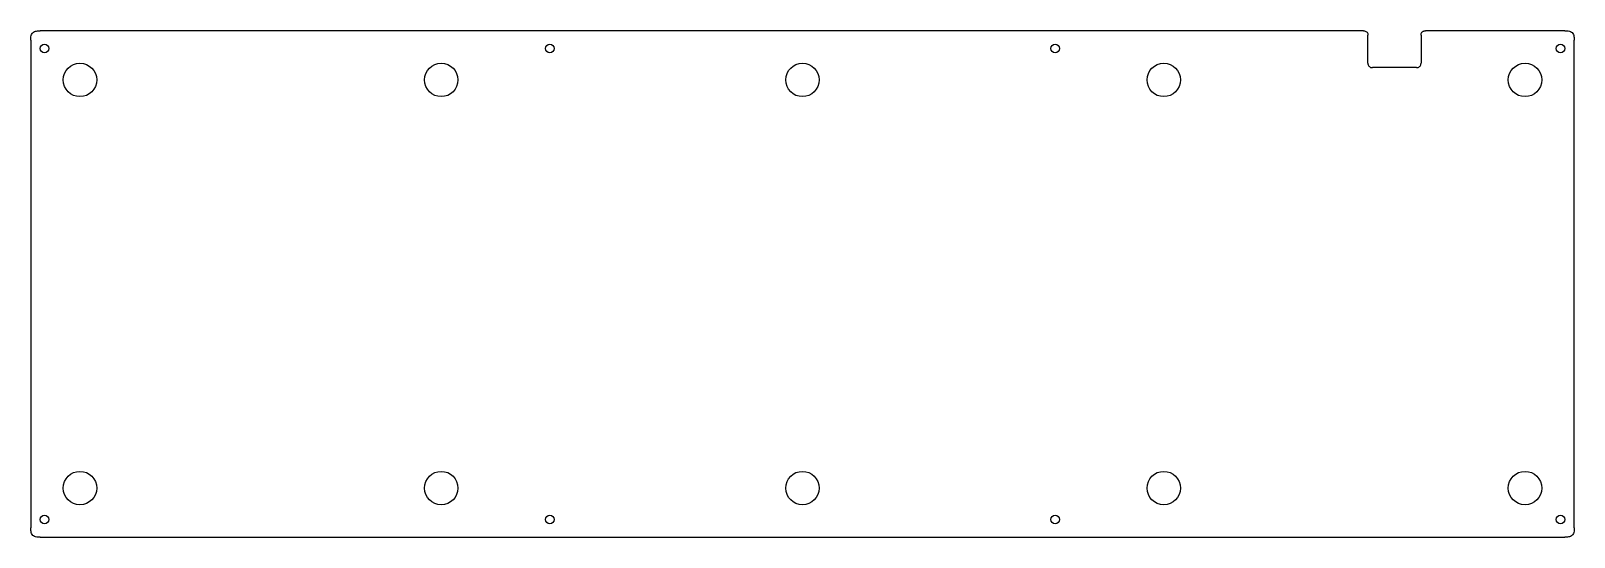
# Model space of a CAD drawing. Header units: millimetres. Extents: x 32 to 424, y -160 to -31.
import ezdxf

# ---------------------------------------------------------------- set-up
doc = ezdxf.new("R2010")
doc.units = ezdxf.units.MM
doc.layers.get('0').update_dxf_attribs({"linetype": 'CONTINUOUS'})

msp = doc.modelspace()

# ---------------------------------------------------------------- linework, layer by layer
for p, q in [((370.74, -30.81), (33.99, -30.81)), ((421.96, -30.81), (386.49, -30.81)), ((31.61, -33.19), (31.61, -157.31)), ((371.87, -39.02), (371.87, -31.94)), ((385.37, -31.94), (385.37, -39.02)), ((424.34, -157.31), (424.34, -33.19)), ((384.24, -40.15), (372.99, -40.15)), ((33.99, -159.69), (421.96, -159.69))]:
    msp.add_line(p, q)
for centre, radius in [((35.09, -35.32), 1.1), ((163.68, -35.32), 1.1), ((292.27, -35.32), 1.1), ((420.86, -35.32), 1.1), ((44.11, -43.31), 4.25), ((136.04, -43.31), 4.25), ((227.97, -43.31), 4.25), ((319.91, -43.31), 4.25), ((411.84, -43.31), 4.25), ((44.11, -147.19), 4.25), ((136.04, -147.19), 4.25), ((227.97, -147.19), 4.25), ((319.91, -147.19), 4.25), ((411.84, -147.19), 4.25), ((35.09, -155.18), 1.1), ((163.68, -155.18), 1.1), ((292.27, -155.18), 1.1), ((420.86, -155.18), 1.1)]:
    msp.add_circle(centre, radius)
for points, knots in [([(31.61, -33.19), (31.61, -32.76), (31.61, -32.37), (31.73, -31.83), (31.8, -31.64), (32, -31.33), (32.12, -31.21), (32.41, -31.01), (32.58, -30.95), (33.11, -30.81), (33.52, -30.81), (33.99, -30.81)], [0, 0, 0, 0, 0.1285479, 0.1285479, 0.2052958, 0.2052958, 0.2686357, 0.2686357, 0.3354151, 0.3354151, 0.4727463, 0.4727463, 0.4727463, 0.4727463]), ([(370.74, -30.81), (370.88, -30.81), (371.03, -30.81), (371.3, -30.9), (371.41, -30.96), (371.6, -31.12), (371.69, -31.22), (371.81, -31.45), (371.84, -31.55), (371.87, -31.74), (371.87, -31.84), (371.87, -31.94)], [0, 0, 0, 0, 0.0410071, 0.0410071, 0.0722565, 0.0722565, 0.1010074, 0.1010074, 0.1246433, 0.1246433, 0.1529928, 0.1529928, 0.1529928, 0.1529928]), ([(385.37, -31.94), (385.37, -31.8), (385.37, -31.65), (385.46, -31.38), (385.52, -31.27), (385.67, -31.08), (385.78, -30.99), (386.01, -30.87), (386.11, -30.84), (386.3, -30.81), (386.4, -30.81), (386.49, -30.81)], [0, 0, 0, 0, 0.0410071, 0.0410071, 0.0722565, 0.0722565, 0.1010074, 0.1010074, 0.1246433, 0.1246433, 0.1529928, 0.1529928, 0.1529928, 0.1529928]), ([(421.96, -30.81), (422.39, -30.81), (422.78, -30.81), (423.32, -30.93), (423.51, -31), (423.82, -31.2), (423.94, -31.32), (424.14, -31.61), (424.2, -31.78), (424.34, -32.31), (424.34, -32.72), (424.34, -33.19)], [0, 0, 0, 0, 0.1285479, 0.1285479, 0.2052958, 0.2052958, 0.2686357, 0.2686357, 0.3354151, 0.3354151, 0.4727463, 0.4727463, 0.4727463, 0.4727463]), ([(371.87, -39.02), (371.87, -39.16), (371.87, -39.31), (371.96, -39.58), (372.02, -39.69), (372.17, -39.88), (372.28, -39.97), (372.51, -40.09), (372.61, -40.12), (372.8, -40.15), (372.9, -40.15), (372.99, -40.15)], [0, 0, 0, 0, 0.0410071, 0.0410071, 0.0722565, 0.0722565, 0.1010074, 0.1010074, 0.1246433, 0.1246433, 0.1529928, 0.1529928, 0.1529928, 0.1529928]), ([(384.24, -40.15), (384.38, -40.15), (384.53, -40.15), (384.8, -40.06), (384.91, -40), (385.1, -39.84), (385.19, -39.74), (385.31, -39.51), (385.34, -39.41), (385.37, -39.22), (385.37, -39.12), (385.37, -39.02)], [0, 0, 0, 0, 0.0410071, 0.0410071, 0.0722565, 0.0722565, 0.1010074, 0.1010074, 0.1246433, 0.1246433, 0.1529928, 0.1529928, 0.1529928, 0.1529928]), ([(33.99, -159.69), (33.56, -159.69), (33.17, -159.69), (32.63, -159.57), (32.44, -159.5), (32.13, -159.3), (32.01, -159.18), (31.81, -158.89), (31.75, -158.72), (31.61, -158.19), (31.61, -157.78), (31.61, -157.31)], [0, 0, 0, 0, 0.1285479, 0.1285479, 0.2052958, 0.2052958, 0.2686357, 0.2686357, 0.3354151, 0.3354151, 0.4727463, 0.4727463, 0.4727463, 0.4727463]), ([(424.34, -157.31), (424.34, -157.74), (424.34, -158.13), (424.22, -158.67), (424.15, -158.86), (423.95, -159.17), (423.83, -159.29), (423.54, -159.49), (423.37, -159.55), (422.84, -159.69), (422.43, -159.69), (421.96, -159.69)], [0, 0, 0, 0, 0.1285479, 0.1285479, 0.2052958, 0.2052958, 0.2686357, 0.2686357, 0.3354151, 0.3354151, 0.4727463, 0.4727463, 0.4727463, 0.4727463])]:
    msp.add_open_spline(points, degree=3, knots=knots)

doc.saveas('drawing.dxf')
